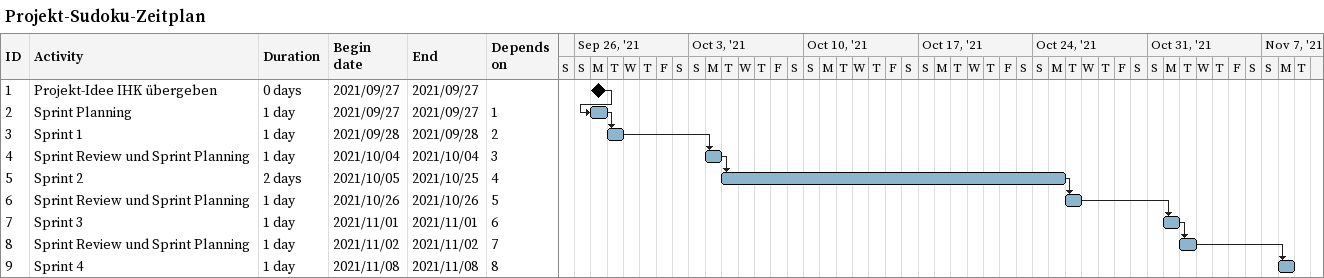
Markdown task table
Projekt-Sudoku-Zeitplan

| ID | Task | Duration | Start | Finish | Predecessors |
|---|---|---|---|---|---|
| 1 | Projekt-Idee IHK übergeben | 0d | 2021-09-27 | 2021-09-27 |  |
| 2 | Sprint Planning | 1d | 2021-09-27 | 2021-09-27 | 1 |
| 3 | Sprint 1 | 1d | 2021-09-28 | 2021-09-28 | 2 |
| 4 | Sprint Review und Sprint Planning | 1d | 2021-10-04 | 2021-10-04 | 3 |
| 5 | Sprint 2 | 2d | 2021-10-05 | 2021-10-25 | 4 |
| 6 | Sprint Review und Sprint Planning | 1d | 2021-10-26 | 2021-10-26 | 5 |
| 7 | Sprint 3 | 1d | 2021-11-01 | 2021-11-01 | 6 |
| 8 | Sprint Review und Sprint Planning | 1d | 2021-11-02 | 2021-11-02 | 7 |
| 9 | Sprint 4 | 1d | 2021-11-08 | 2021-11-08 | 8 |
